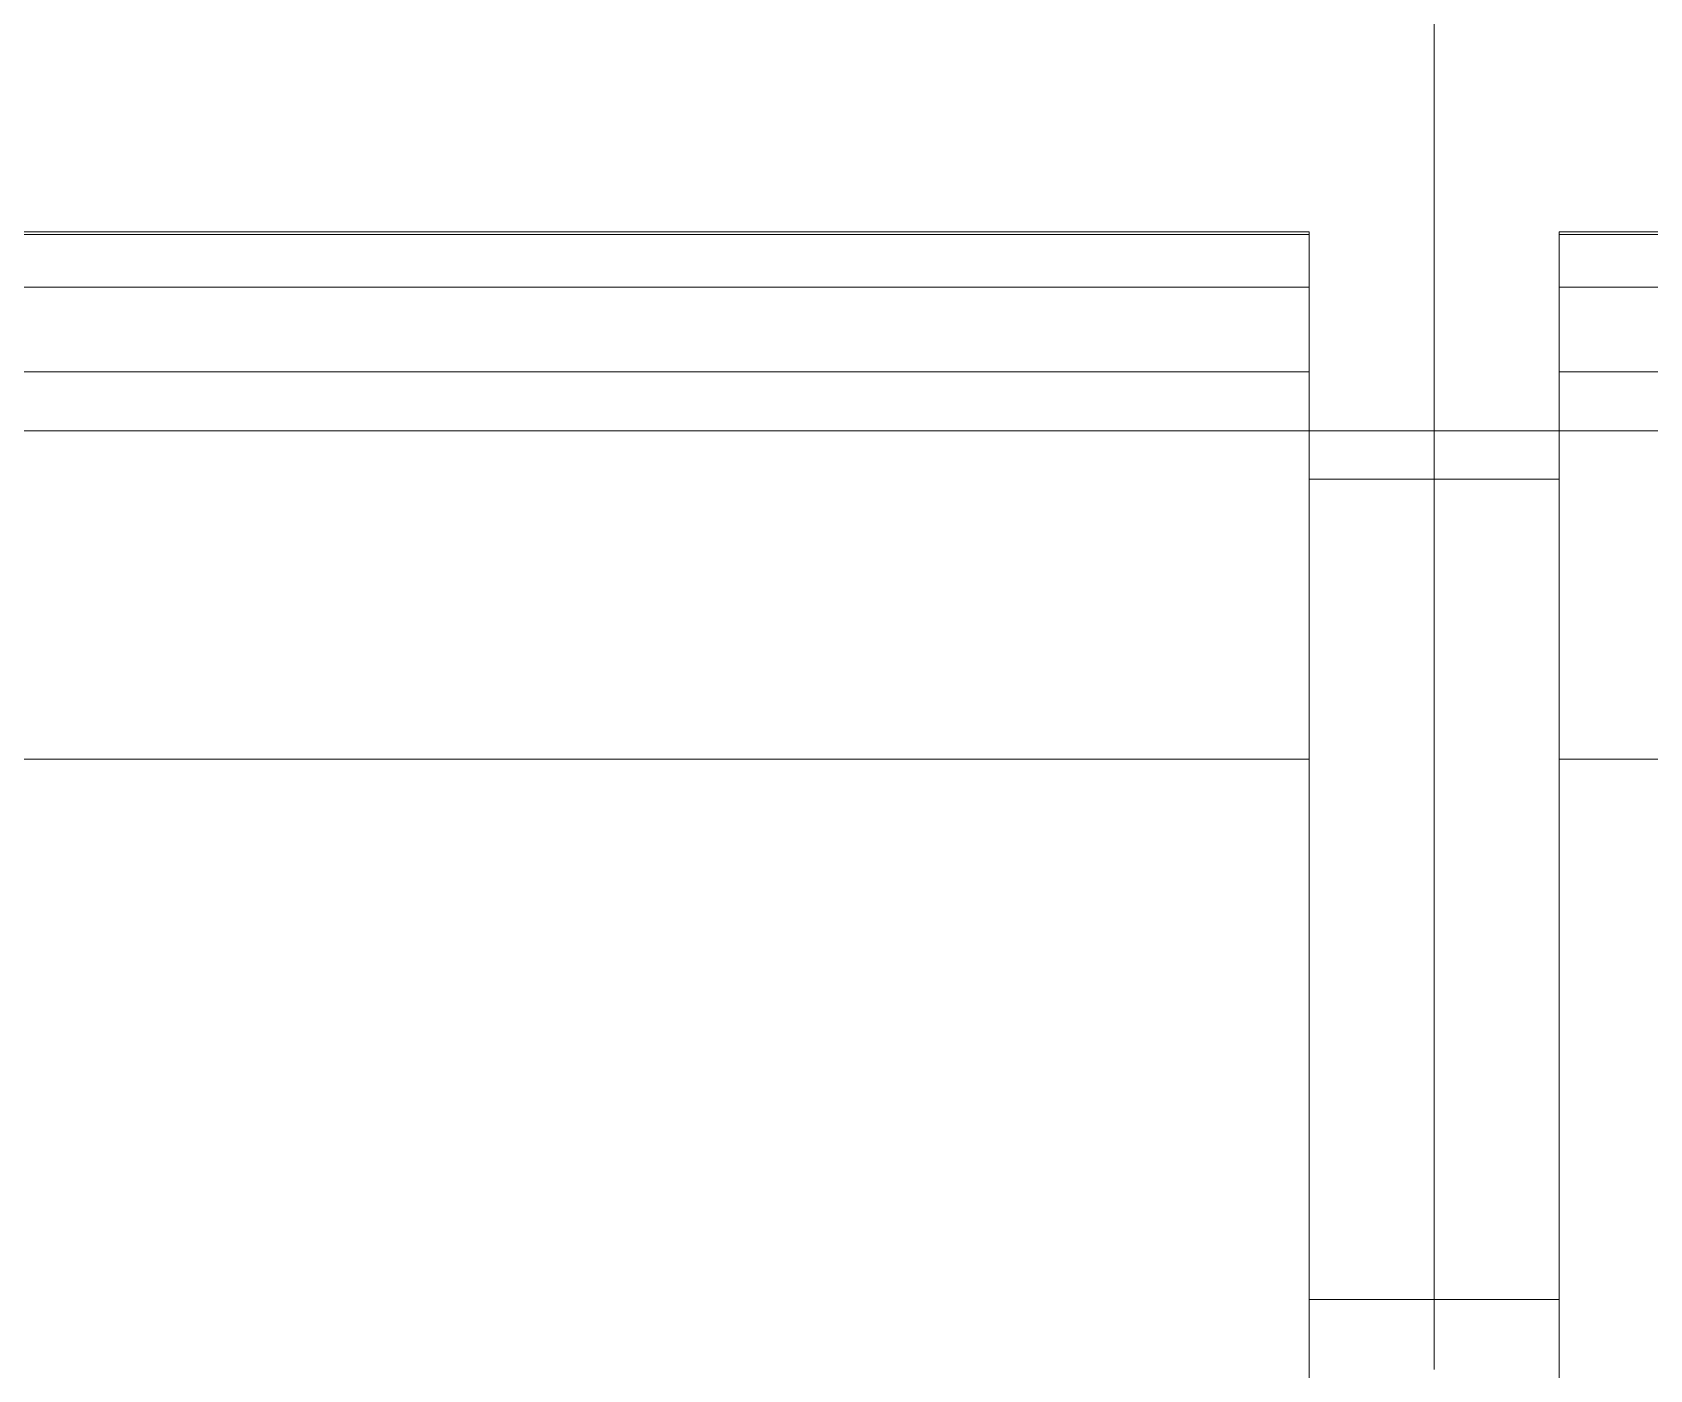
# Model space of a CAD drawing. Header units: millimetres. Extents: x -46169 to 237885, y -84465 to 18123.
# Drawn here: x 118565 to 118882, y -80466.6 to -80204.5 of the extents above; entities that cross this region are included whole.
import ezdxf

# ---------------------------------------------------------------- set-up
doc = ezdxf.new("R2010")
doc.units = ezdxf.units.MM
doc.header["$MEASUREMENT"] = 0
doc.linetypes.add('Wipeout_Contour', pattern=[1000, 0, -1000])
doc.layers.add('0_Pen_No__85', color=8, linetype='Continuous', lineweight=20)
doc.layers.add('New_A-35-M_FFE_Fixed_Pen_No__1', color=7, linetype='Continuous', lineweight=13)
doc.layers.add('New_A-25-M_Wall_Ext', color=7, linetype='Continuous')
doc.layers.add('New_A-35-M_FFE_Fixed', color=7, linetype='Continuous')

# ---------------------------------------------------------------- blocks, each defined once
blk = doc.blocks.new('Section Elem_2_2', base_point=(64459.15, -84332.61))
at = {"color": 254, "linetype": 'Wipeout_Contour', "lineweight": 0, "ltscale": 863243.063228}
blk.add_wipeout([(116728.38, -78182.61), (116728.38, -79726.43), (121319.73, -79726.43), (121319.73, -80282.61), (121879.36, -80282.61), (121879.36, -78182.61)], dxfattribs=at).dxf.layer = 'New_A-25-M_Wall_Ext'
blk = doc.blocks.new('Section Elem_26_2', base_point=(64459.15, -84332.61))
at = {"color": 254, "linetype": 'Wipeout_Contour', "lineweight": 0, "ltscale": 574385.057103}
blk.add_wipeout([(119389.73, -80189.27), (118839.73, -80189.27), (118839.73, -80204.54), (119389.73, -80204.54)], dxfattribs=at).dxf.layer = 'New_A-35-M_FFE_Fixed'
at = {"color": 254, "linetype": 'Wipeout_Contour', "lineweight": 0, "ltscale": 574489.937635}
blk.add_wipeout([(118864.23, -80243.61), (118864.23, -80244.13), (119365.23, -80244.13), (119365.23, -80243.61)], dxfattribs=at).dxf.layer = 'New_A-35-M_FFE_Fixed'
at = {"color": 254, "linetype": 'Wipeout_Contour', "lineweight": 0, "ltscale": 574514.67095}
blk.add_wipeout([(118864.23, -80254.45), (118864.23, -80255.42), (119365.23, -80255.42), (119365.23, -80254.45)], dxfattribs=at).dxf.layer = 'New_A-35-M_FFE_Fixed'
at = {"color": 254, "linetype": 'Wipeout_Contour', "lineweight": 0, "ltscale": 574541.737065}
blk.add_wipeout([(118864.23, -80265.7), (118864.23, -80268.38), (119365.23, -80268.38), (119365.23, -80265.7)], dxfattribs=at).dxf.layer = 'New_A-35-M_FFE_Fixed'
at = {"color": 254, "linetype": 'Wipeout_Contour', "lineweight": 0, "ltscale": 862431.184732}
blk.add_wipeout([(118864.23, -80346.96), (118864.23, -80503.33), (118894.23, -80503.33), (119335.23, -80503.33), (119365.23, -80503.33), (119365.23, -80346.96)], dxfattribs=at).dxf.layer = 'New_A-35-M_FFE_Fixed'
at = {"color": 254, "linetype": 'Wipeout_Contour', "lineweight": 0, "ltscale": 574520.88334}
blk.add_wipeout([(118864.23, -80256.82), (118864.23, -80258.61), (119365.23, -80258.61), (119365.23, -80256.82)], dxfattribs=at).dxf.layer = 'New_A-35-M_FFE_Fixed'
at = {"color": 254, "linetype": 'Wipeout_Contour', "lineweight": 0, "ltscale": 574635.592342}
blk.add_wipeout([(119365.23, -80271.08), (118864.23, -80271.08), (118864.23, -80346.96), (119365.23, -80346.96)], dxfattribs=at).dxf.layer = 'New_A-35-M_FFE_Fixed'
at = {"color": 254, "linetype": 'Wipeout_Contour', "lineweight": 0, "ltscale": 573881.231513}
blk.add_wipeout([(118839.73, -80351.09), (118839.73, -80371.46), (118864.23, -80371.46), (118864.23, -80351.09)], dxfattribs=at).dxf.layer = 'New_A-35-M_FFE_Fixed'
at = {"color": 254, "linetype": 'Wipeout_Contour', "lineweight": 0, "ltscale": 573972.963373}
blk.add_wipeout([(118839.73, -80412.46), (118864.23, -80412.46), (118864.23, -80391.97), (118839.73, -80391.97)], dxfattribs=at).dxf.layer = 'New_A-35-M_FFE_Fixed'
at = {"color": 254, "linetype": 'Wipeout_Contour', "lineweight": 0, "ltscale": 574109.615535}
blk.add_wipeout([(118839.73, -80459.71), (118839.73, -80466.62), (118864.23, -80466.62), (118864.23, -80459.71)], dxfattribs=at).dxf.layer = 'New_A-35-M_FFE_Fixed'
at = {"color": 254, "linetype": 'Wipeout_Contour', "lineweight": 0, "ltscale": 574517.314287}
blk.add_wipeout([(118864.23, -80256.82), (119365.23, -80256.82), (119365.23, -80255.42), (118864.23, -80255.42)], dxfattribs=at).dxf.layer = 'New_A-35-M_FFE_Fixed'
at = {"color": 254, "linetype": 'Wipeout_Contour', "lineweight": 0, "ltscale": 574525.262406}
blk.add_wipeout([(118864.23, -80258.61), (118864.23, -80260.74), (119365.23, -80260.74), (119365.23, -80258.61)], dxfattribs=at).dxf.layer = 'New_A-35-M_FFE_Fixed'
at = {"color": 254, "linetype": 'Wipeout_Contour', "lineweight": 0, "ltscale": 574547.74697}
blk.add_wipeout([(118864.23, -80268.38), (118864.23, -80271.08), (119365.23, -80271.08), (119365.23, -80268.38)], dxfattribs=at).dxf.layer = 'New_A-35-M_FFE_Fixed'
at = {"color": 254, "linetype": 'Wipeout_Contour', "lineweight": 0, "ltscale": 573747.771646}
blk.add_wipeout([(118864.23, -80292.11), (118839.73, -80292.11), (118839.73, -80311.28), (118864.23, -80311.28)], dxfattribs=at).dxf.layer = 'New_A-35-M_FFE_Fixed'
at = {"color": 254, "linetype": 'Wipeout_Contour', "lineweight": 0, "ltscale": 573927.025495}
blk.add_wipeout([(118839.73, -80391.97), (118864.23, -80391.97), (118864.23, -80371.46), (118839.73, -80371.46)], dxfattribs=at).dxf.layer = 'New_A-35-M_FFE_Fixed'
at = {"color": 254, "linetype": 'Wipeout_Contour', "lineweight": 0, "ltscale": 574094.200205}
blk.add_wipeout([(118839.73, -80459.71), (118864.23, -80459.71), (118864.23, -80452.87), (118839.73, -80452.87)], dxfattribs=at).dxf.layer = 'New_A-35-M_FFE_Fixed'
at = {"color": 254, "linetype": 'Wipeout_Contour', "lineweight": 0, "ltscale": 574502.057513}
blk.add_wipeout([(118864.23, -80244.13), (118864.23, -80254.45), (119365.23, -80254.45), (119365.23, -80244.13)], dxfattribs=at).dxf.layer = 'New_A-35-M_FFE_Fixed'
at = {"color": 254, "linetype": 'Wipeout_Contour', "lineweight": 0, "ltscale": 574530.309527}
blk.add_wipeout([(118864.23, -80260.74), (118864.23, -80263.13), (119365.23, -80263.13), (119365.23, -80260.74)], dxfattribs=at).dxf.layer = 'New_A-35-M_FFE_Fixed'
at = {"color": 254, "linetype": 'Wipeout_Contour', "lineweight": 0, "ltscale": 573791.302728}
blk.add_wipeout([(118864.23, -80311.28), (118839.73, -80311.28), (118839.73, -80330.99), (118864.23, -80330.99)], dxfattribs=at).dxf.layer = 'New_A-35-M_FFE_Fixed'
at = {"color": 254, "linetype": 'Wipeout_Contour', "lineweight": 0, "ltscale": 574064.036501}
blk.add_wipeout([(118839.73, -80452.87), (118864.23, -80452.87), (118864.23, -80432.81), (118839.73, -80432.81)], dxfattribs=at).dxf.layer = 'New_A-35-M_FFE_Fixed'
at = {"layer": 'New_A-35-M_FFE_Fixed_Pen_No__1', "linetype": 'Continuous'}
blk.add_line((118864.23, -80452.87), (118839.73, -80452.87), dxfattribs=at)
at = {"color": 254, "linetype": 'Wipeout_Contour', "lineweight": 0, "ltscale": 574535.861077}
blk.add_wipeout([(118864.23, -80263.13), (118864.23, -80265.7), (119365.23, -80265.7), (119365.23, -80263.13)], dxfattribs=at).dxf.layer = 'New_A-35-M_FFE_Fixed'
at = {"color": 254, "linetype": 'Wipeout_Contour', "lineweight": 0, "ltscale": 717308.073684}
blk.add_wipeout([(118839.73, -80330.99), (118839.73, -80351.09), (118864.23, -80351.09), (118864.23, -80346.96), (118864.23, -80330.99)], dxfattribs=at).dxf.layer = 'New_A-35-M_FFE_Fixed'
at = {"color": 254, "linetype": 'Wipeout_Contour', "lineweight": 0, "ltscale": 574018.736327}
blk.add_wipeout([(118839.73, -80412.46), (118839.73, -80432.81), (118864.23, -80432.81), (118864.23, -80412.46)], dxfattribs=at).dxf.layer = 'New_A-35-M_FFE_Fixed'
at = {"layer": 'New_A-35-M_FFE_Fixed_Pen_No__1', "linetype": 'Continuous'}
for p in [(118864.23, -80503.33), (119365.23, -80346.96)]:
    blk.add_line(p, (118864.23, -80346.96), dxfattribs=at)
at = {"color": 254, "linetype": 'Wipeout_Contour', "lineweight": 0, "ltscale": 717064.350812}
blk.add_wipeout([(118864.23, -80249.35), (118839.73, -80249.35), (118839.73, -80263.87), (118864.23, -80263.87), (118864.23, -80250.05)], dxfattribs=at).dxf.layer = 'New_A-35-M_FFE_Fixed'
at = {"layer": 'New_A-35-M_FFE_Fixed_Pen_No__1', "linetype": 'Continuous'}
for p, q in [((118864.23, -80255.42), (118864.23, -80254.45)), ((119365.23, -80254.45), (118864.23, -80254.45)), ((118864.23, -80256.82), (118864.23, -80255.42)), ((118864.23, -80258.61), (118864.23, -80256.82)), ((118864.23, -80260.74), (118864.23, -80258.61))]:
    blk.add_line(p, q, dxfattribs=at)
at = {"color": 254, "linetype": 'Wipeout_Contour', "lineweight": 0, "ltscale": 1436227.652626711}
blk.add_wipeout([(118839.73, -80234.61), (118839.73, -80249.35), (118864.23, -80249.35), (118864.23, -80244.13), (118864.23, -80243.61), (119365.23, -80243.61), (119365.23, -80244.13), (119365.23, -80249.35), (119389.73, -80249.35), (119389.73, -80234.61)], dxfattribs=at).dxf.layer = 'New_A-35-M_FFE_Fixed'
at = {"color": 254, "linetype": 'Wipeout_Contour', "lineweight": 0, "ltscale": 717105.367407}
blk.add_wipeout([(118864.23, -80263.87), (118839.73, -80263.87), (118839.73, -80278.13), (118864.23, -80278.13), (118864.23, -80265.7)], dxfattribs=at).dxf.layer = 'New_A-35-M_FFE_Fixed'
at = {"layer": 'New_A-35-M_FFE_Fixed_Pen_No__1', "linetype": 'Continuous'}
for p, q in [((118864.23, -80244.13), (118864.23, -80243.61)), ((119365.23, -80243.61), (118864.23, -80243.61)), ((119365.23, -80244.13), (118864.23, -80244.13)), ((118864.23, -80254.45), (118864.23, -80244.13)), ((118864.23, -80263.13), (118864.23, -80260.74)), ((118864.23, -80265.7), (118864.23, -80263.13)), ((118864.23, -80268.38), (118864.23, -80265.7)), ((118864.23, -80271.08), (118864.23, -80268.38)), ((119365.23, -80271.08), (118864.23, -80271.08))]:
    blk.add_line(p, q, dxfattribs=at)
at = {"color": 254, "linetype": 'Wipeout_Contour', "lineweight": 0, "ltscale": 574452.60061}
blk.add_wipeout([(118839.73, -80234.61), (119389.73, -80234.61), (119389.73, -80219.66), (118839.73, -80219.66)], dxfattribs=at).dxf.layer = 'New_A-35-M_FFE_Fixed'
at = {"color": 254, "linetype": 'Wipeout_Contour', "lineweight": 0, "ltscale": 573710.656023}
blk.add_wipeout([(118839.73, -80292.11), (118864.23, -80292.11), (118864.23, -80278.13), (118839.73, -80278.13)], dxfattribs=at).dxf.layer = 'New_A-35-M_FFE_Fixed'
at = {"layer": 'New_A-35-M_FFE_Fixed_Pen_No__1', "linetype": 'Continuous'}
for p, q in [((118864.23, -80346.96), (118864.23, -80271.08)), ((118864.23, -80292.11), (118839.73, -80292.11))]:
    blk.add_line(p, q, dxfattribs=at)
at = {"color": 254, "linetype": 'Wipeout_Contour', "lineweight": 0, "ltscale": 574419.007155}
blk.add_wipeout([(119389.73, -80219.66), (119389.73, -80204.54), (118839.73, -80204.54), (118839.73, -80219.66)], dxfattribs=at).dxf.layer = 'New_A-35-M_FFE_Fixed'
blk = doc.blocks.new('Section Elem_27_2', base_point=(64459.15, -84332.61))
at = {"color": 254, "linetype": 'Wipeout_Contour', "lineweight": 0, "ltscale": 572561.452309}
blk.add_wipeout([(118289.73, -80189.27), (118289.73, -80204.54), (118839.73, -80204.54), (118839.73, -80189.27)], dxfattribs=at).dxf.layer = 'New_A-35-M_FFE_Fixed'
at = {"color": 254, "linetype": 'Wipeout_Contour', "lineweight": 0, "ltscale": 572666.666467}
blk.add_wipeout([(118815.23, -80243.61), (118314.23, -80243.61), (118314.23, -80244.13), (118815.23, -80244.13)], dxfattribs=at).dxf.layer = 'New_A-35-M_FFE_Fixed'
at = {"color": 254, "linetype": 'Wipeout_Contour', "lineweight": 0, "ltscale": 572691.478525}
blk.add_wipeout([(118815.23, -80254.45), (118314.23, -80254.45), (118314.23, -80255.42), (118815.23, -80255.42)], dxfattribs=at).dxf.layer = 'New_A-35-M_FFE_Fixed'
at = {"color": 254, "linetype": 'Wipeout_Contour', "lineweight": 0, "ltscale": 572718.630803}
blk.add_wipeout([(118815.23, -80265.7), (118314.23, -80265.7), (118314.23, -80268.38), (118815.23, -80268.38)], dxfattribs=at).dxf.layer = 'New_A-35-M_FFE_Fixed'
at = {"color": 254, "linetype": 'Wipeout_Contour', "lineweight": 0, "ltscale": 859698.492587}
blk.add_wipeout([(118815.23, -80346.96), (118314.23, -80346.96), (118314.23, -80503.33), (118344.23, -80503.33), (118785.23, -80503.33), (118815.23, -80503.33)], dxfattribs=at).dxf.layer = 'New_A-35-M_FFE_Fixed'
at = {"color": 254, "linetype": 'Wipeout_Contour', "lineweight": 0, "ltscale": 572697.710692}
blk.add_wipeout([(118815.23, -80256.82), (118314.23, -80256.82), (118314.23, -80258.61), (118815.23, -80258.61)], dxfattribs=at).dxf.layer = 'New_A-35-M_FFE_Fixed'
at = {"color": 254, "linetype": 'Wipeout_Contour', "lineweight": 0, "ltscale": 572812.784757}
blk.add_wipeout([(118314.23, -80271.08), (118314.23, -80346.96), (118815.23, -80346.96), (118815.23, -80271.08)], dxfattribs=at).dxf.layer = 'New_A-35-M_FFE_Fixed'
at = {"color": 254, "linetype": 'Wipeout_Contour', "lineweight": 0, "ltscale": 573800.04992}
blk.add_wipeout([(118839.73, -80351.09), (118815.23, -80351.09), (118815.23, -80371.46), (118839.73, -80371.46)], dxfattribs=at).dxf.layer = 'New_A-35-M_FFE_Fixed'
at = {"color": 254, "linetype": 'Wipeout_Contour', "lineweight": 0, "ltscale": 573891.794755}
blk.add_wipeout([(118839.73, -80391.97), (118815.23, -80391.97), (118815.23, -80412.46), (118839.73, -80412.46)], dxfattribs=at).dxf.layer = 'New_A-35-M_FFE_Fixed'
at = {"color": 254, "linetype": 'Wipeout_Contour', "lineweight": 0, "ltscale": 574028.46624}
blk.add_wipeout([(118839.73, -80459.71), (118815.23, -80459.71), (118815.23, -80466.62), (118839.73, -80466.62)], dxfattribs=at).dxf.layer = 'New_A-35-M_FFE_Fixed'
at = {"color": 254, "linetype": 'Wipeout_Contour', "lineweight": 0, "ltscale": 572694.130278}
blk.add_wipeout([(118314.23, -80255.42), (118314.23, -80256.82), (118815.23, -80256.82), (118815.23, -80255.42)], dxfattribs=at).dxf.layer = 'New_A-35-M_FFE_Fixed'
at = {"color": 254, "linetype": 'Wipeout_Contour', "lineweight": 0, "ltscale": 572702.103699}
blk.add_wipeout([(118815.23, -80258.61), (118314.23, -80258.61), (118314.23, -80260.74), (118815.23, -80260.74)], dxfattribs=at).dxf.layer = 'New_A-35-M_FFE_Fixed'
at = {"color": 254, "linetype": 'Wipeout_Contour', "lineweight": 0, "ltscale": 572724.659839}
blk.add_wipeout([(118815.23, -80268.38), (118314.23, -80268.38), (118314.23, -80271.08), (118815.23, -80271.08)], dxfattribs=at).dxf.layer = 'New_A-35-M_FFE_Fixed'
at = {"color": 254, "linetype": 'Wipeout_Contour', "lineweight": 0, "ltscale": 573666.571159}
blk.add_wipeout([(118839.73, -80292.11), (118815.23, -80292.11), (118815.23, -80311.28), (118839.73, -80311.28)], dxfattribs=at).dxf.layer = 'New_A-35-M_FFE_Fixed'
at = {"color": 254, "linetype": 'Wipeout_Contour', "lineweight": 0, "ltscale": 573845.85038}
blk.add_wipeout([(118839.73, -80371.46), (118815.23, -80371.46), (118815.23, -80391.97), (118839.73, -80391.97)], dxfattribs=at).dxf.layer = 'New_A-35-M_FFE_Fixed'
at = {"color": 254, "linetype": 'Wipeout_Contour', "lineweight": 0, "ltscale": 574013.048731}
blk.add_wipeout([(118839.73, -80452.87), (118815.23, -80452.87), (118815.23, -80459.71), (118839.73, -80459.71)], dxfattribs=at).dxf.layer = 'New_A-35-M_FFE_Fixed'
at = {"layer": 'New_A-35-M_FFE_Fixed_Pen_No__1', "linetype": 'Continuous'}
for p, q in [((118839.73, -80391.97), (118839.73, -80371.46)), ((118839.73, -80466.62), (118839.73, -80459.71))]:
    blk.add_line(p, q, dxfattribs=at)
at = {"color": 254, "linetype": 'Wipeout_Contour', "lineweight": 0, "ltscale": 572678.824931}
blk.add_wipeout([(118314.23, -80244.13), (118314.23, -80254.45), (118815.23, -80254.45), (118815.23, -80244.13)], dxfattribs=at).dxf.layer = 'New_A-35-M_FFE_Fixed'
at = {"color": 254, "linetype": 'Wipeout_Contour', "lineweight": 0, "ltscale": 572707.166888}
blk.add_wipeout([(118815.23, -80260.74), (118314.23, -80260.74), (118314.23, -80263.13), (118815.23, -80263.13)], dxfattribs=at).dxf.layer = 'New_A-35-M_FFE_Fixed'
at = {"color": 254, "linetype": 'Wipeout_Contour', "lineweight": 0, "ltscale": 573710.10841}
blk.add_wipeout([(118815.23, -80311.28), (118815.23, -80330.99), (118839.73, -80330.99), (118839.73, -80311.28)], dxfattribs=at).dxf.layer = 'New_A-35-M_FFE_Fixed'
at = {"color": 254, "linetype": 'Wipeout_Contour', "lineweight": 0, "ltscale": 573982.880763}
blk.add_wipeout([(118839.73, -80432.81), (118815.23, -80432.81), (118815.23, -80452.87), (118839.73, -80452.87)], dxfattribs=at).dxf.layer = 'New_A-35-M_FFE_Fixed'
at = {"layer": 'New_A-35-M_FFE_Fixed_Pen_No__1', "linetype": 'Continuous'}
for p in [(118815.23, -80452.87), (118839.73, -80459.71)]:
    blk.add_line(p, (118839.73, -80452.87), dxfattribs=at)
at = {"color": 254, "linetype": 'Wipeout_Contour', "lineweight": 0, "ltscale": 572712.73611}
blk.add_wipeout([(118815.23, -80263.13), (118314.23, -80263.13), (118314.23, -80265.7), (118815.23, -80265.7)], dxfattribs=at).dxf.layer = 'New_A-35-M_FFE_Fixed'
at = {"color": 254, "linetype": 'Wipeout_Contour', "lineweight": 0, "ltscale": 717187.121134}
blk.add_wipeout([(118815.23, -80330.99), (118815.23, -80346.96), (118815.23, -80351.09), (118839.73, -80351.09), (118839.73, -80330.99)], dxfattribs=at).dxf.layer = 'New_A-35-M_FFE_Fixed'
at = {"color": 254, "linetype": 'Wipeout_Contour', "lineweight": 0, "ltscale": 573937.574183}
blk.add_wipeout([(118839.73, -80412.46), (118815.23, -80412.46), (118815.23, -80432.81), (118839.73, -80432.81)], dxfattribs=at).dxf.layer = 'New_A-35-M_FFE_Fixed'
at = {"layer": 'New_A-35-M_FFE_Fixed_Pen_No__1', "linetype": 'Continuous'}
for p, q in [((118839.73, -80330.99), (118839.73, -80311.28)), ((118839.73, -80351.09), (118839.73, -80330.99)), ((118314.23, -80346.96), (118815.23, -80346.96)), ((118815.23, -80503.33), (118815.23, -80346.96)), ((118839.73, -80371.46), (118839.73, -80351.09)), ((118839.73, -80412.46), (118839.73, -80391.97)), ((118839.73, -80432.81), (118839.73, -80412.46)), ((118839.73, -80452.87), (118839.73, -80432.81))]:
    blk.add_line(p, q, dxfattribs=at)
at = {"color": 254, "linetype": 'Wipeout_Contour', "lineweight": 0, "ltscale": 716943.356327}
blk.add_wipeout([(118839.73, -80249.35), (118815.23, -80249.35), (118815.23, -80250.05), (118815.23, -80263.87), (118839.73, -80263.87)], dxfattribs=at).dxf.layer = 'New_A-35-M_FFE_Fixed'
at = {"layer": 'New_A-35-M_FFE_Fixed_Pen_No__1', "linetype": 'Continuous'}
for p, q in [((118314.23, -80254.45), (118815.23, -80254.45)), ((118815.23, -80255.42), (118815.23, -80254.45)), ((118815.23, -80256.82), (118815.23, -80255.42)), ((118815.23, -80258.61), (118815.23, -80256.82)), ((118815.23, -80260.74), (118815.23, -80258.61))]:
    blk.add_line(p, q, dxfattribs=at)
at = {"color": 254, "linetype": 'Wipeout_Contour', "lineweight": 0, "ltscale": 1431669.483982709}
blk.add_wipeout([(118289.73, -80249.35), (118314.23, -80249.35), (118314.23, -80244.13), (118314.23, -80243.61), (118815.23, -80243.61), (118815.23, -80244.13), (118815.23, -80249.35), (118839.73, -80249.35), (118839.73, -80234.61), (118289.73, -80234.61)], dxfattribs=at).dxf.layer = 'New_A-35-M_FFE_Fixed'
at = {"color": 254, "linetype": 'Wipeout_Contour', "lineweight": 0, "ltscale": 716984.37994}
blk.add_wipeout([(118815.23, -80263.87), (118815.23, -80265.7), (118815.23, -80278.13), (118839.73, -80278.13), (118839.73, -80263.87)], dxfattribs=at).dxf.layer = 'New_A-35-M_FFE_Fixed'
at = {"layer": 'New_A-35-M_FFE_Fixed_Pen_No__1', "linetype": 'Continuous'}
for p, q in [((118314.23, -80243.61), (118815.23, -80243.61)), ((118314.23, -80244.13), (118815.23, -80244.13)), ((118815.23, -80244.13), (118815.23, -80243.61)), ((118815.23, -80254.45), (118815.23, -80244.13)), ((118839.73, -80263.87), (118839.73, -80249.35)), ((118815.23, -80263.13), (118815.23, -80260.74)), ((118815.23, -80265.7), (118815.23, -80263.13)), ((118815.23, -80268.38), (118815.23, -80265.7)), ((118314.23, -80271.08), (118815.23, -80271.08)), ((118815.23, -80271.08), (118815.23, -80268.38))]:
    blk.add_line(p, q, dxfattribs=at)
at = {"color": 254, "linetype": 'Wipeout_Contour', "lineweight": 0, "ltscale": 572629.210916}
blk.add_wipeout([(118839.73, -80234.61), (118839.73, -80219.66), (118289.73, -80219.66), (118289.73, -80234.61)], dxfattribs=at).dxf.layer = 'New_A-35-M_FFE_Fixed'
at = {"color": 254, "linetype": 'Wipeout_Contour', "lineweight": 0, "ltscale": 573629.450289}
blk.add_wipeout([(118815.23, -80292.11), (118839.73, -80292.11), (118839.73, -80278.13), (118815.23, -80278.13)], dxfattribs=at).dxf.layer = 'New_A-35-M_FFE_Fixed'
at = {"layer": 'New_A-35-M_FFE_Fixed_Pen_No__1', "linetype": 'Continuous'}
for p, q in [((118839.73, -80249.35), (118839.73, -80234.61)), ((118839.73, -80278.13), (118839.73, -80263.87)), ((118815.23, -80346.96), (118815.23, -80271.08)), ((118839.73, -80292.11), (118839.73, -80278.13)), ((118815.23, -80292.11), (118839.73, -80292.11)), ((118839.73, -80311.28), (118839.73, -80292.11))]:
    blk.add_line(p, q, dxfattribs=at)
at = {"color": 254, "linetype": 'Wipeout_Contour', "lineweight": 0, "ltscale": 572595.510485}
blk.add_wipeout([(118289.73, -80219.66), (118839.73, -80219.66), (118839.73, -80204.54), (118289.73, -80204.54)], dxfattribs=at).dxf.layer = 'New_A-35-M_FFE_Fixed'
at = {"layer": 'New_A-35-M_FFE_Fixed_Pen_No__1', "linetype": 'Continuous'}
for p, q in [((118839.73, -80204.54), (118839.73, -80189.27)), ((118839.73, -80219.66), (118839.73, -80204.54)), ((118839.73, -80234.61), (118839.73, -80219.66))]:
    blk.add_line(p, q, dxfattribs=at)
blk = doc.blocks.new('I-05 Lecture Theatre Elevation_STORY_MARKER', base_point=(64459.15, -84332.61))
at = {"layer": '0_Pen_No__85', "linetype": 'Continuous'}
blk.add_line((109406.88, -80282.61), (122222.29, -80282.61), dxfattribs=at)

msp = doc.modelspace()

# ---------------------------------------------------------------- block references
at = {"layer": 'New_A-25-M_Wall_Ext'}
msp.add_blockref('Section Elem_2_2', (64459.15, -84332.61), dxfattribs=at)

# ---------------------------------------------------------------- next in the draw order: block references
at = {"layer": 'New_A-35-M_FFE_Fixed'}
msp.add_blockref('Section Elem_26_2', (64459.15, -84332.61), dxfattribs=at)

# ---------------------------------------------------------------- next in the draw order: block references
msp.add_blockref('Section Elem_27_2', (64459.15, -84332.61), dxfattribs=at)

# ---------------------------------------------------------------- next in the draw order: block references
at = {"linetype": 'Continuous', "lineweight": 0}
msp.add_blockref('I-05 Lecture Theatre Elevation_STORY_MARKER', (64459.15, -84332.61), dxfattribs=at)

doc.saveas('drawing.dxf')
